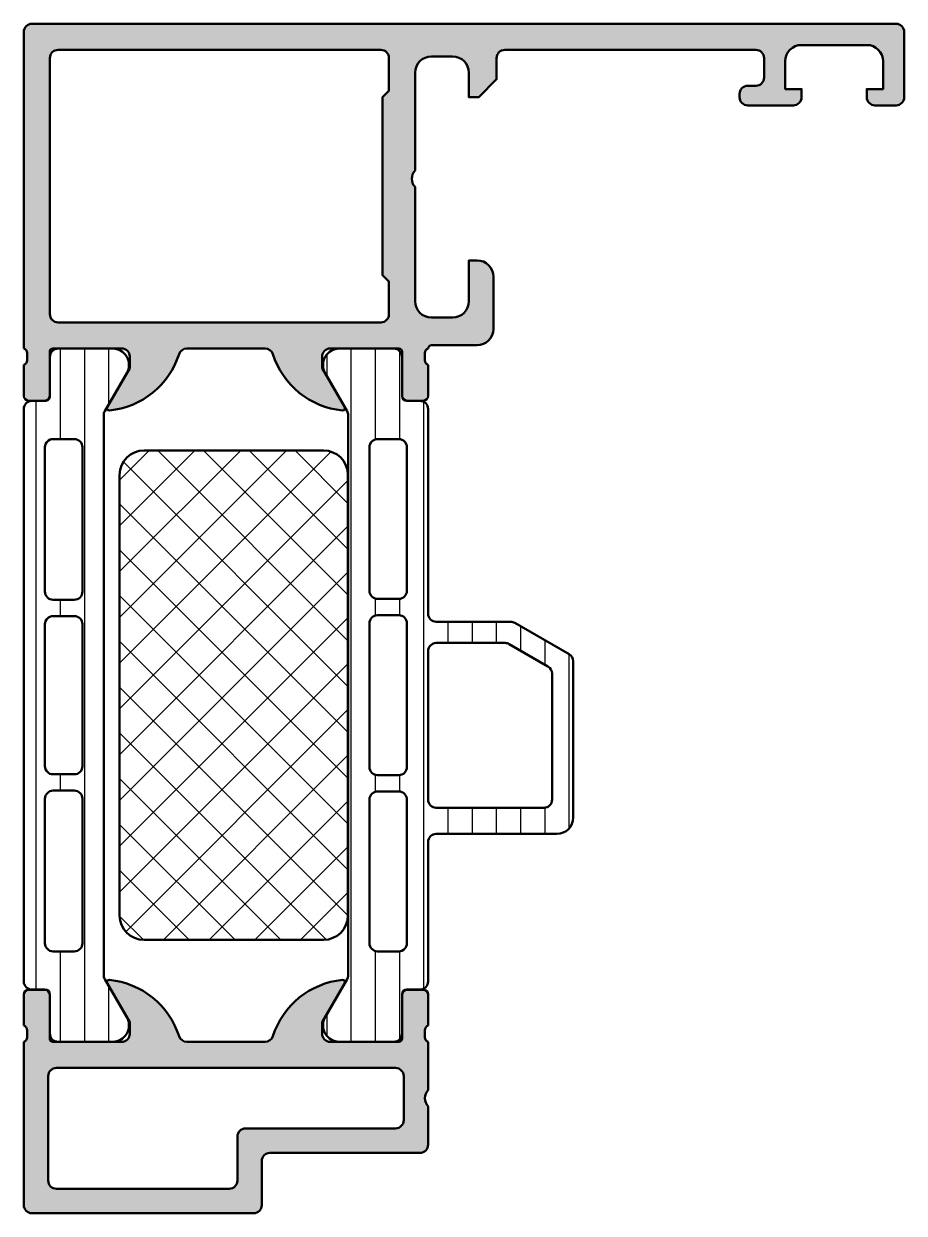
# Model space of a CAD drawing. Extents: x -29 to 25, y 2.1 to 75.
import ezdxf

# ---------------------------------------------------------------- set-up
doc = ezdxf.new("R2010")
doc.units = 0
for name, color, linetype, lineweight in [('0S-Alu contour', 7, 'Continuous', 50), ('0S-Alu hatch', 252, 'Continuous', 25), ('0S-Plastic contour', 254, 'Continuous', 50), ('0S-Plastic hatch', 253, 'Continuous', 25), ('0S-PT contour', 91, 'Continuous', 50), ('0S-PT hatch', 103, 'Continuous', 25)]:
    doc.layers.add(name, color=color, linetype=linetype, lineweight=lineweight)
pattern_1 = [(90, (0, 0), (-1.4859, 0), [])]

# ---------------------------------------------------------------- blocks, each defined once
blk = doc.blocks.new('391760__92F88799_10C6_4FC8_A575_4F458ED07BA4_')
at = {"layer": '0S-Alu hatch'}
h = blk.add_hatch(color=256, dxfattribs=at)
edge = h.paths.add_edge_path()
edge.add_arc((0.5000000000000285, 72.9), 0.5, 90, 180)
edge.add_line((2.84e-14, 72.9), (2.84e-14, 71.6))
edge.add_line((2.84e-14, 71.6), (-1.099999999999965, 70.5))
edge.add_line((-1.099999999999965, 70.5), (-1.699999999999974, 70.5))
edge.add_line((-1.699999999999974, 70.5), (-1.699999999999974, 72))
edge.add_arc((-2.699999999999974, 72), 1, 0, 90)
edge.add_line((-2.699999999999974, 73), (-3.999999999999971, 73))
edge.add_arc((-3.999999999999971, 72), 1, 90, 180)
edge.add_line((-4.999999999999971, 72), (-4.999999999999971, 66))
edge.add_arc((-4.474999999999969, 65.5), 0.7250000000000015, 136.3971810272965, 223.6028189727035)
edge.add_line((-4.999999999999972, 65), (-4.999999999999971, 58))
edge.add_arc((-3.999999999999971, 58), 1, 180, 270)
edge.add_line((-3.999999999999971, 57), (-2.699999999999974, 57))
edge.add_arc((-2.699999999999974, 58), 1, 270, 360)
edge.add_line((-1.699999999999974, 58), (-1.699999999999974, 60.5))
edge.add_line((-1.699999999999974, 60.5), (-1.199999999999967, 60.5))
edge.add_ellipse((-1.19999999999997, 59.5), major_axis=(-1, 0), ratio=1, start_angle=180, end_angle=269.99999999999983, ccw=False)
edge.add_line((-0.1999999999999702, 59.5), (-0.1999999999999673, 56.29999999999999))
edge.add_ellipse((-1.19999999999997, 56.29999999999999), major_axis=(-1.000000000000002, 0), ratio=1, start_angle=90.00000000000023, end_angle=180, ccw=False)
edge.add_line((-1.199999999999967, 55.3), (-3.999999999999971, 55.3))
edge.add_arc((-3.999999999999971, 55.09999999999999), 0.2000000000000028, 90, 180)
edge.add_arc((-4.099999999999969, 54.81715728752537), 0.3000000000000078, 109.4712206344916, 180)
edge.add_line((-4.399999999999977, 54.81715728752537), (-4.39999999999997, 54.38284271247461))
edge.add_arc((-4.099999999999972, 54.38284271247461), 0.2999999999999971, 180, 250.5287793655093)
edge.add_line((-4.199999999999972, 54.1), (-4.199999999999974, 52.20000000000004))
edge.add_ellipse((-4.500000000000011, 52.20000000000003), major_axis=(-0.3000000000000371, 0), ratio=1, start_angle=90.0000000000008, end_angle=180, ccw=False)
edge.add_line((-4.500000000000007, 51.89999999999999), (-5.489999999999923, 51.9))
edge.add_ellipse((-5.489999999999921, 52.20000000000005), major_axis=(-0.3000000000000469, 0), ratio=1, start_angle=0, end_angle=89.99999999999949, ccw=False)
edge.add_line((-5.789999999999968, 52.20000000000005), (-5.78999999999997, 54.9))
edge.add_arc((-5.989999999999966, 54.90000000000001), 0.1999999999999957, 0, 90)
edge.add_line((-5.989999999999966, 55.1), (-10.19999999999996, 55.1))
edge.add_arc((-10.19999999999996, 54.6), 0.5, 90, 180)
edge.add_line((-10.69999999999996, 54.6), (-10.69999999999996, 53.9))
edge.add_line((-10.69999999999996, 53.9), (-9.318504542377596, 51.50717967697246))
edge.add_ellipse((-9.438119784648258, 51.43811978464831), major_axis=(-0.1381197846482973, 0), ratio=1, start_angle=84.37742244920759, end_angle=209.9999999999997, ccw=False)
edge.add_ellipse((-8.96177675882618, 56.27660886184779), major_axis=(-4.999999999999976, 0), ratio=1, start_angle=17.748416356070095, end_angle=84.37742244920679, ccw=False)
edge.add_arc((-14.19999999999996, 54.6), 0.4999999999999984, 17.74841635606872, 89.99999999999898)
edge.add_line((-14.19999999999995, 55.10000000000001), (-18.99999999999999, 55.1))
edge.add_arc((-18.99999999999999, 54.6), 0.5, 90, 162.2515836439297)
edge.add_ellipse((-24.23822324117379, 56.27660886184777), major_axis=(-4.999999999999978, 0), ratio=1, start_angle=95.62257755079338, end_angle=162.2515836439303, ccw=False)
edge.add_ellipse((-23.76188021535168, 51.43811978464831), major_axis=(-0.1381197846483074, 0), ratio=1, start_angle=-29.9999999999975, end_angle=95.62257755078582, ccw=False)
edge.add_line((-23.88149545762235, 51.50717967697246), (-22.49999999999999, 53.9))
edge.add_line((-22.49999999999999, 53.9), (-22.49999999999999, 54.6))
edge.add_arc((-22.99999999999998, 54.6), 0.5, 0, 90)
edge.add_line((-22.99999999999998, 55.1), (-27.20999999999996, 55.1))
edge.add_arc((-27.20999999999996, 54.9), 0.2000000000000028, 90, 180)
edge.add_line((-27.40999999999997, 54.9), (-27.40999999999997, 52.20000000000004))
edge.add_ellipse((-27.71, 52.20000000000003), major_axis=(-0.3000000000000327, 0), ratio=1, start_angle=89.99999999999869, end_angle=180, ccw=False)
edge.add_line((-27.71000000000001, 51.9), (-28.69999999999993, 51.89999999999999))
edge.add_ellipse((-28.69999999999993, 52.20000000000003), major_axis=(-0.3000000000000398, 0), ratio=1, start_angle=0, end_angle=89.99999999999869, ccw=False)
edge.add_line((-28.99999999999997, 52.20000000000003), (-28.99999999999997, 54.1))
edge.add_arc((-29.09999999999996, 54.38284271247461), 0.2999999999999987, 289.4712206344904, 360)
edge.add_line((-28.79999999999997, 54.38284271247461), (-28.79999999999996, 54.81715728752537))
edge.add_arc((-29.09999999999996, 54.81715728752537), 0.3000000000000007, 0, 70.52877936551138)
edge.add_line((-28.99999999999997, 55.1), (-28.99999999999997, 74.5))
edge.add_ellipse((-28.49999999999999, 74.50000000000001), major_axis=(-0.4999999999999858, 0), ratio=1, start_angle=269.9999999999992, end_angle=360, ccw=False)
edge.add_line((-28.49999999999998, 75), (24.50000000000003, 75))
edge.add_ellipse((24.50000000000003, 74.5), major_axis=(-0.5, 0), ratio=1, start_angle=180, end_angle=270.0000000000004, ccw=False)
edge.add_line((25.00000000000003, 74.5), (25.00000000000003, 70.5))
edge.add_ellipse((24.50000000000003, 70.5), major_axis=(-0.4999999999999965, 0), ratio=1, start_angle=89.9999999999996, end_angle=180, ccw=False)
edge.add_line((24.50000000000003, 70), (23.20000000000003, 70))
edge.add_ellipse((23.20000000000003, 70.5), major_axis=(-0.5, 0), ratio=1, start_angle=0, end_angle=90.0000000000004, ccw=False)
edge.add_line((22.70000000000003, 70.5), (22.70000000000003, 71))
edge.add_line((22.70000000000003, 71), (23.70000000000004, 71))
edge.add_line((23.70000000000004, 71), (23.70000000000004, 72.7))
edge.add_arc((22.70000000000004, 72.7), 1, 0, 90)
edge.add_line((22.70000000000004, 73.7), (18.70000000000002, 73.7))
edge.add_arc((18.70000000000002, 72.7), 1, 90, 180)
edge.add_line((17.70000000000002, 72.7), (17.70000000000002, 71))
edge.add_line((17.70000000000002, 71), (18.70000000000003, 71))
edge.add_line((18.70000000000003, 71), (18.70000000000003, 70.5))
edge.add_ellipse((18.20000000000003, 70.5), major_axis=(-0.4999999999999965, 0), ratio=1, start_angle=89.9999999999996, end_angle=180, ccw=False)
edge.add_line((18.20000000000003, 70), (15.40000000000003, 70))
edge.add_ellipse((15.40000000000003, 70.5), major_axis=(-0.5, 0), ratio=1, start_angle=0, end_angle=90.0000000000004, ccw=False)
edge.add_line((14.90000000000003, 70.5), (14.90000000000003, 70.7))
edge.add_ellipse((15.40000000000003, 70.7), major_axis=(-0.4999999999999965, 0), ratio=1, start_angle=269.9999999999996, end_angle=360, ccw=False)
edge.add_line((15.40000000000003, 71.2), (15.90000000000003, 71.2))
edge.add_arc((15.90000000000003, 71.7), 0.5, 270, 360)
edge.add_line((16.40000000000003, 71.7), (16.40000000000003, 72.9))
edge.add_arc((15.90000000000003, 72.9), 0.5, 0, 90)
edge.add_line((15.90000000000003, 73.4), (0.5000000000000285, 73.4))
edge = h.paths.add_edge_path()
edge.add_arc((-7.099999999999969, 72.89999999999999), 0.4999999999999965, 0, 89.99999999999959)
edge.add_line((-7.099999999999965, 73.39999999999999), (-26.89999999999999, 73.39999999999999))
edge.add_arc((-26.89999999999999, 72.89999999999999), 0.5, 90, 180)
edge.add_line((-27.39999999999998, 72.89999999999999), (-27.39999999999998, 57.19999999999998))
edge.add_arc((-26.89999999999997, 57.19999999999999), 0.5000000000000107, 180, 270.0000000000004)
edge.add_line((-26.89999999999996, 56.69999999999999), (-7.099999999999972, 56.69999999999999))
edge.add_arc((-7.099999999999972, 57.19999999999999), 0.5, 270, 360)
edge.add_line((-6.599999999999972, 57.19999999999999), (-6.599999999999972, 59.19999999999999))
edge.add_line((-6.599999999999972, 59.19999999999999), (-6.999999999999971, 59.59999999999999))
edge.add_line((-6.999999999999971, 59.59999999999999), (-6.999999999999971, 70.5))
edge.add_line((-6.999999999999971, 70.5), (-6.599999999999965, 70.9))
edge.add_line((-6.599999999999965, 70.9), (-6.599999999999972, 72.89999999999999))
at = {"layer": '0S-Alu contour', "color": 7}
for points in [[(-28.99999999999997, 55.1), (-28.99999999999997, 74.5)], [(-28.49999999999998, 75), (24.50000000000003, 75)], [(25.00000000000003, 74.5), (25.00000000000003, 70.5)], [(22.70000000000004, 73.7), (18.70000000000002, 73.7)], [(-7.099999999999965, 73.39999999999999), (-26.89999999999999, 73.39999999999999)], [(-2.699999999999974, 73), (-3.999999999999971, 73)], [(15.90000000000003, 73.4), (0.5000000000000285, 73.4)], [(-27.39999999999998, 72.89999999999999), (-27.39999999999998, 57.19999999999998)], [(-6.599999999999972, 57.19999999999999), (-6.599999999999972, 59.19999999999999), (-6.999999999999971, 59.59999999999999), (-6.999999999999971, 70.5), (-6.599999999999965, 70.9), (-6.599999999999972, 72.89999999999999)], [(2.84e-14, 72.9), (2.84e-14, 71.6), (-1.099999999999965, 70.5), (-1.699999999999974, 70.5), (-1.699999999999974, 72)], [(16.40000000000003, 71.7), (16.40000000000003, 72.9)], [(17.70000000000002, 72.7), (17.70000000000002, 71), (18.70000000000003, 71), (18.70000000000003, 70.5)], [(22.70000000000003, 70.5), (22.70000000000003, 71), (23.70000000000004, 71), (23.70000000000004, 72.7)], [(-4.999999999999971, 72), (-4.999999999999971, 66)], [(15.40000000000003, 71.2), (15.90000000000003, 71.2)], [(14.90000000000003, 70.5), (14.90000000000003, 70.7)], [(18.20000000000003, 70), (15.40000000000003, 70)], [(24.50000000000003, 70), (23.20000000000003, 70)], [(-4.999999999999972, 65), (-4.999999999999971, 58)], [(-1.699999999999974, 58), (-1.699999999999974, 60.5), (-1.199999999999967, 60.5)], [(-0.1999999999999702, 59.5), (-0.1999999999999673, 56.29999999999999)], [(-3.999999999999971, 57), (-2.699999999999974, 57)], [(-26.89999999999996, 56.69999999999999), (-7.099999999999972, 56.69999999999999)], [(-28.79999999999997, 54.38284271247461), (-28.79999999999996, 54.81715728752537)], [(-27.40999999999997, 54.9), (-27.40999999999997, 52.20000000000004)], [(-22.99999999999998, 55.1), (-27.20999999999996, 55.1)], [(-14.19999999999995, 55.10000000000001), (-18.99999999999999, 55.1)], [(-5.989999999999966, 55.1), (-10.19999999999996, 55.1)], [(-5.789999999999968, 52.20000000000005), (-5.78999999999997, 54.9)], [(-4.399999999999977, 54.81715728752537), (-4.39999999999997, 54.38284271247461)], [(-1.199999999999967, 55.3), (-3.999999999999971, 55.3)], [(-28.99999999999997, 52.20000000000003), (-28.99999999999997, 54.1)], [(-23.88149545762235, 51.50717967697246), (-22.49999999999999, 53.9), (-22.49999999999999, 54.6)], [(-10.69999999999996, 54.6), (-10.69999999999996, 53.9), (-9.318504542377596, 51.50717967697246)], [(-4.199999999999972, 54.1), (-4.199999999999974, 52.20000000000004)], [(-27.71000000000001, 51.9), (-28.69999999999993, 51.89999999999999)], [(-4.500000000000007, 51.89999999999999), (-5.489999999999923, 51.9)]]:
    blk.add_lwpolyline(points, dxfattribs=at)
at = {"layer": '0S-Alu contour', "color": 7, "extrusion": (0, 0, -1)}
for centre, radius, start, end in [((28.49999999999999, 74.50000000000001), 0.4999999999999858, 0, 90.00000000000081), ((-24.50000000000003, 74.5), 0.5, 89.99999999999959, 180), ((-15.40000000000003, 70.7), 0.4999999999999965, 0, 90.0000000000004), ((-15.40000000000003, 70.5), 0.5, 269.9999999999996, 0), ((-18.20000000000003, 70.5), 0.4999999999999965, 180, 270.0000000000004), ((-23.20000000000003, 70.5), 0.5, 269.9999999999996, 0), ((-24.50000000000003, 70.5), 0.4999999999999965, 180, 270.0000000000004), ((1.19999999999997, 59.5), 1, 90.00000000000017, 180), ((1.19999999999997, 56.29999999999999), 1.000000000000002, 180, 269.9999999999998), ((24.23822324117379, 56.27660886184777), 4.999999999999978, 197.7484163560698, 264.3774224492066), ((8.96177675882618, 56.27660886184779), 4.999999999999976, 275.6225775507933, 342.2515836439299), ((28.69999999999993, 52.20000000000003), 0.3000000000000398, 270.0000000000013, 0), ((27.71, 52.20000000000003), 0.3000000000000327, 180, 270.0000000000013), ((5.489999999999921, 52.20000000000005), 0.3000000000000469, 270.0000000000005, 0), ((4.500000000000011, 52.20000000000003), 0.3000000000000371, 180, 269.9999999999992), ((23.76188021535168, 51.43811978464831), 0.1381197846483074, 264.3774224492142, 29.9999999999975), ((9.438119784648258, 51.43811978464831), 0.1381197846482973, 150.0000000000003, 275.6225775507925)]:
    blk.add_arc(centre, radius, start, end, dxfattribs=at)
at = {"layer": '0S-Alu contour', "color": 7}
for centre, radius, start, end in [((18.70000000000002, 72.7), 1, 90, 180), ((22.70000000000004, 72.7), 1, 0, 90), ((-26.89999999999999, 72.89999999999999), 0.5, 90, 180), ((-7.099999999999969, 72.89999999999999), 0.4999999999999965, 0, 89.99999999999959), ((-3.999999999999971, 72), 1, 90, 180), ((-2.699999999999974, 72), 1, 0, 90), ((0.5000000000000285, 72.9), 0.5, 90, 180), ((15.90000000000003, 72.9), 0.5, 0, 90), ((15.90000000000003, 71.7), 0.5, 270, 0), ((-4.474999999999969, 65.5), 0.7250000000000015, 136.3971810272965, 223.6028189727035), ((-3.999999999999971, 58), 1, 180, 270), ((-2.699999999999974, 58), 1, 270, 0), ((-26.89999999999997, 57.19999999999999), 0.5000000000000107, 180, 270.0000000000004), ((-7.099999999999972, 57.19999999999999), 0.5, 270, 0), ((-29.09999999999996, 54.81715728752537), 0.3000000000000007, 0, 70.52877936551138), ((-27.20999999999996, 54.9), 0.2000000000000028, 90, 180), ((-22.99999999999998, 54.6), 0.5, 0, 90), ((-18.99999999999999, 54.6), 0.5, 90, 162.2515836439297), ((-14.19999999999996, 54.6), 0.4999999999999984, 17.74841635606872, 89.99999999999898), ((-10.19999999999996, 54.6), 0.5, 90, 180), ((-5.989999999999966, 54.90000000000001), 0.1999999999999957, 0, 90), ((-4.099999999999969, 54.81715728752537), 0.3000000000000078, 109.4712206344916, 180), ((-3.999999999999971, 55.09999999999999), 0.2000000000000028, 90, 180), ((-29.09999999999996, 54.38284271247461), 0.2999999999999987, 289.4712206344904, 0), ((-4.099999999999972, 54.38284271247461), 0.2999999999999971, 180, 250.5287793655093)]:
    blk.add_arc(centre, radius, start, end, dxfattribs=at)
blk = doc.blocks.new('278259__84D0E23F_55F8_434D_8415_182458CA3975___7BB95377_7C36_4306_A4EE_1332339F17B2_')
at = {"layer": '0S-Plastic hatch'}
h = blk.add_hatch(dxfattribs=at)
h.set_pattern_fill('ANSI31', color=256, scale=0.4680000000000001, angle=45, style=0)
h.set_pattern_definition(pattern_1)
edge = h.paths.add_edge_path()
edge.add_ellipse((0.8660254037844445, 37.85), major_axis=(-0.5, 0), ratio=1, start_angle=240.00000000000068, end_angle=270.0000000000004, ccw=False)
edge.add_line((1.116025403784441, 38.28301270189222), (4.450000000000002, 36.35814157129579))
edge.add_ellipse((4.200000000000002, 35.92512886940357), major_axis=(-0.5000000000000032, 0), ratio=1, start_angle=180, end_angle=240.00000000000028, ccw=False)
edge.add_line((4.700000000000005, 35.92512886940357), (4.700000000000002, 26.35))
edge.add_ellipse((3.700000000000002, 26.35), major_axis=(-1.000000000000001, 0), ratio=1, start_angle=90, end_angle=180, ccw=False)
edge.add_line((3.700000000000002, 25.35), (-3.699999999999999, 25.35))
edge.add_arc((-3.699999999999999, 24.84999999999999), 0.5000000000000036, 90, 180)
edge.add_line((-4.200000000000002, 24.84999999999999), (-4.200000000000002, 16.31))
edge.add_ellipse((-4.700000000000002, 16.31), major_axis=(-0.5, 0), ratio=1, start_angle=90, end_angle=180, ccw=False)
edge.add_line((-4.700000000000002, 15.81), (-5.500000000000007, 15.81))
edge.add_arc((-5.500000000000006, 15.51), 0.2999999999999971, 90.00000000000018, 180)
edge.add_line((-5.800000000000003, 15.51), (-5.8, 13.11))
edge.add_ellipse((-6.3, 13.11), major_axis=(-0.4999999999999992, 0), ratio=1, start_angle=89.9999999999996, end_angle=180, ccw=False)
edge.add_line((-6.300000000000004, 12.61), (-9.643449007382994, 12.61))
edge.add_ellipse((-9.643449007382994, 13.61), major_axis=(-1, 0), ratio=1, start_angle=-30.000000000000114, end_angle=90, ccw=False)
edge.add_line((-10.50947441116743, 14.11), (-9.166987298107784, 16.43525588832575))
edge.add_arc((-9.600000000000055, 16.68525588832576), 0.5000000000000459, 330.0000000000026, 360)
edge.add_line((-9.100000000000009, 16.68525588832575), (-9.099999999999998, 51.01474411167424))
edge.add_arc((-9.599999999999971, 51.01474411167425), 0.4999999999999752, 0, 30.00000000000064)
edge.add_line((-9.166987298107777, 51.26474411167424), (-10.50947441116742, 53.58999999999999))
edge.add_ellipse((-9.643449007382983, 54.08999999999999), major_axis=(-0.9999999999999989, 0), ratio=1, start_angle=-90, end_angle=30.000000000000227, ccw=False)
edge.add_line((-9.643449007382982, 55.09), (-6.299999999999997, 55.09))
edge.add_ellipse((-6.299999999999997, 54.58999999999999), major_axis=(-0.5, 0), ratio=1, start_angle=180, end_angle=270, ccw=False)
edge.add_line((-5.799999999999997, 54.58999999999999), (-5.799999999999997, 52.18999999999999))
edge.add_arc((-5.49999999999999, 52.19), 0.3000000000000069, 180, 269.9999999999988)
edge.add_line((-5.499999999999996, 51.89), (-4.699999999999999, 51.89))
edge.add_ellipse((-4.699999999999995, 51.38999999999999), major_axis=(-0.5, 0), ratio=1, start_angle=180, end_angle=270.0000000000004, ccw=False)
edge.add_line((-4.199999999999995, 51.39), (-4.199999999999999, 38.85))
edge.add_arc((-3.700000000000004, 38.84999999999999), 0.4999999999999947, 180, 270.0000000000006)
edge.add_line((-3.699999999999999, 38.34999999999999), (0.866025403784441, 38.34999999999999))
edge = h.paths.add_edge_path()
edge.add_arc((2.900000000000002, 35.17457351945706), 0.499999999999998, 0, 59.99999999999992)
edge.add_line((3.150000000000005, 35.60758622134928), (0.7676914536239821, 36.98301270189222))
edge.add_arc((0.5176914536239821, 36.55), 0.5, 60.00000000000028, 90)
edge.add_line((0.5176914536239821, 37.05), (-3.699999999999999, 37.05))
edge.add_arc((-3.699999999999999, 36.55), 0.5, 90, 180)
edge.add_line((-4.199999999999999, 36.55), (-4.199999999999999, 27.45))
edge.add_arc((-3.699999999999999, 27.45), 0.5, 180, 270)
edge.add_line((-3.699999999999999, 26.95), (2.899999999999998, 26.95))
edge.add_arc((2.900000000000002, 27.45), 0.5000000000000009, 269.9999999999996, 360)
edge.add_line((3.400000000000005, 27.45), (3.399999999999999, 35.17457351945706))
edge = h.paths.add_edge_path()
edge.add_line((-5.5, 29.45), (-5.5, 38.25))
edge.add_arc((-6, 38.25), 0.5, 0, 90)
edge.add_line((-6, 38.75), (-7.300000000000004, 38.75))
edge.add_arc((-7.300000000000004, 38.25), 0.5, 90, 180)
edge.add_line((-7.800000000000004, 38.25), (-7.800000000000004, 29.45))
edge.add_arc((-7.300000000000004, 29.45), 0.5, 180, 270)
edge.add_line((-7.300000000000004, 28.94999999999999), (-6, 28.94999999999999))
edge.add_arc((-6, 29.45), 0.5, 270, 360)
edge = h.paths.add_edge_path()
edge.add_arc((-6.000000000000003, 49.05), 0.5, 0, 90)
edge.add_line((-6.000000000000003, 49.55), (-7.300000000000004, 49.55))
edge.add_arc((-7.300000000000004, 49.05), 0.5, 90, 180)
edge.add_line((-7.800000000000004, 49.05), (-7.800000000000004, 40.25))
edge.add_arc((-7.300000000000004, 40.25), 0.5, 180, 270)
edge.add_line((-7.300000000000004, 39.75), (-6, 39.75))
edge.add_arc((-6, 40.25), 0.5, 270, 360)
edge.add_line((-5.5, 40.25), (-5.500000000000003, 49.05))
edge = h.paths.add_edge_path()
edge.add_line((-5.500000000000003, 18.65), (-5.5, 27.45))
edge.add_arc((-6, 27.45), 0.5, 0, 90)
edge.add_line((-6, 27.95), (-7.300000000000004, 27.95))
edge.add_arc((-7.300000000000004, 27.45), 0.5000000000000009, 90, 180)
edge.add_line((-7.800000000000004, 27.45), (-7.800000000000004, 18.65))
edge.add_arc((-7.300000000000004, 18.65), 0.5, 180, 270)
edge.add_line((-7.300000000000004, 18.15), (-6.000000000000003, 18.15))
edge.add_arc((-6.000000000000003, 18.65), 0.5000000000000009, 270, 360)
at = {"layer": '0S-Alu contour', "color": 7}
for points in [[(-7.800000000000004, 49.05), (-7.800000000000004, 40.25)], [(-6.000000000000003, 49.55), (-7.300000000000004, 49.55)], [(-5.5, 40.25), (-5.500000000000003, 49.05)], [(-7.300000000000004, 39.75), (-6, 39.75)], [(-6, 38.75), (-7.300000000000004, 38.75)], [(-7.800000000000004, 38.25), (-7.800000000000004, 29.45)], [(-5.5, 29.45), (-5.5, 38.25)], [(-4.199999999999999, 36.55), (-4.199999999999999, 27.45)], [(0.5176914536239821, 37.05), (-3.699999999999999, 37.05)], [(3.150000000000005, 35.60758622134928), (0.7676914536239821, 36.98301270189222)], [(3.400000000000005, 27.45), (3.399999999999999, 35.17457351945706)], [(-7.300000000000004, 28.94999999999999), (-6, 28.94999999999999)], [(-6, 27.95), (-7.300000000000004, 27.95)], [(-7.800000000000004, 27.45), (-7.800000000000004, 18.65)], [(-5.500000000000003, 18.65), (-5.5, 27.45)], [(-3.699999999999999, 26.95), (2.899999999999998, 26.95)], [(-7.300000000000004, 18.15), (-6.000000000000003, 18.15)]]:
    blk.add_lwpolyline(points, dxfattribs=at)
for centre, radius, start, end in [((-7.300000000000004, 49.05), 0.5, 90, 180), ((-6.000000000000003, 49.05), 0.5, 0, 90), ((-7.300000000000004, 40.25), 0.5, 180, 270), ((-6, 40.25), 0.5, 270, 0), ((-7.300000000000004, 38.25), 0.5, 90, 180), ((-6, 38.25), 0.5, 0, 90), ((-3.699999999999999, 36.55), 0.5, 90, 180), ((0.5176914536239821, 36.55), 0.5, 60.00000000000028, 90), ((2.900000000000002, 35.17457351945706), 0.499999999999998, 0, 59.99999999999992), ((-7.300000000000004, 29.45), 0.5, 180, 270), ((-6, 29.45), 0.5, 270, 0), ((-7.300000000000004, 27.45), 0.5000000000000009, 90, 180), ((-6, 27.45), 0.5, 0, 90), ((-3.699999999999999, 27.45), 0.5, 180, 270), ((2.900000000000002, 27.45), 0.5000000000000009, 269.9999999999996, 0), ((-7.300000000000004, 18.65), 0.5, 180, 270), ((-6.000000000000003, 18.65), 0.5000000000000009, 270, 0)]:
    blk.add_arc(centre, radius, start, end, dxfattribs=at)
at = {"layer": '0S-Plastic contour', "color": 7}
for points in [[(-9.643449007382982, 55.09), (-6.299999999999997, 55.09)], [(-5.799999999999997, 54.58999999999999), (-5.799999999999997, 52.18999999999999)], [(-9.166987298107777, 51.26474411167424), (-10.50947441116742, 53.58999999999999)], [(-5.499999999999996, 51.89), (-4.699999999999999, 51.89)], [(-4.199999999999995, 51.39), (-4.199999999999999, 38.85)], [(-9.100000000000009, 16.68525588832575), (-9.099999999999998, 51.01474411167424)], [(-3.699999999999999, 38.34999999999999), (0.866025403784441, 38.34999999999999)], [(1.116025403784441, 38.28301270189222), (4.450000000000002, 36.35814157129579)], [(4.700000000000005, 35.92512886940357), (4.700000000000002, 26.35)], [(-4.200000000000002, 24.84999999999999), (-4.200000000000002, 16.31)], [(3.700000000000002, 25.35), (-3.699999999999999, 25.35)], [(-10.50947441116743, 14.11), (-9.166987298107784, 16.43525588832575)], [(-5.800000000000003, 15.51), (-5.8, 13.11)], [(-4.700000000000002, 15.81), (-5.500000000000007, 15.81)], [(-6.300000000000004, 12.61), (-9.643449007382994, 12.61)]]:
    blk.add_lwpolyline(points, dxfattribs=at)
at = {"layer": '0S-Plastic contour', "color": 7, "extrusion": (0, 0, -1)}
for centre, radius, start, end in [((9.643449007382983, 54.08999999999999), 0.9999999999999989, 329.9999999999999, 90.0000000000001), ((6.299999999999997, 54.58999999999999), 0.5, 90, 180), ((4.699999999999995, 51.38999999999999), 0.5, 89.99999999999959, 180), ((-0.8660254037844445, 37.85), 0.5, 89.99999999999959, 119.9999999999993), ((-4.200000000000002, 35.92512886940357), 0.5000000000000032, 119.9999999999997, 180), ((-3.700000000000002, 26.35), 1.000000000000001, 180, 270), ((4.700000000000002, 16.31), 0.5, 180, 270), ((9.643449007382994, 13.61), 1, 270, 30.00000000000003), ((6.3, 13.11), 0.4999999999999992, 180, 270.0000000000004)]:
    blk.add_arc(centre, radius, start, end, dxfattribs=at)
at = {"layer": '0S-Plastic contour', "color": 7}
for centre, radius, start, end in [((-5.49999999999999, 52.19), 0.3000000000000069, 180, 269.9999999999988), ((-9.599999999999971, 51.01474411167425), 0.4999999999999752, 0, 30.00000000000064), ((-3.700000000000004, 38.84999999999999), 0.4999999999999947, 180, 270.0000000000006), ((-3.699999999999999, 24.84999999999999), 0.5000000000000036, 90, 180), ((-9.600000000000055, 16.68525588832576), 0.5000000000000459, 330.0000000000026, 0), ((-5.500000000000006, 15.51), 0.2999999999999971, 90.00000000000018, 180)]:
    blk.add_arc(centre, radius, start, end, dxfattribs=at)
blk = doc.blocks.new('480960__A01FBFE8_F719_49F5_B717_89FF36B91313_')
at = {"layer": '0S-PT hatch'}
h = blk.add_hatch(dxfattribs=at)
h.set_pattern_fill('ANSI37', color=256, scale=0.625, angle=90, style=0)
h.set_pattern_definition([(135, (0, 0), (-1.403165018917055, -1.403165018917055), []), (225, (0, 0), (1.403165018917055, -1.403165018917055), [])])
edge = h.paths.add_edge_path()
edge.add_line((-10.62, 48.85), (-21.62, 48.84999999999999))
edge.add_arc((-21.62, 47.34999999999999), 1.5, 90, 180)
edge.add_line((-23.12000000000001, 47.34999999999999), (-23.11999999999999, 20.35))
edge.add_arc((-21.61999999999999, 20.35), 1.5, 180, 270)
edge.add_line((-21.61999999999999, 18.84999999999999), (-10.61999999999999, 18.85))
edge.add_arc((-10.61999999999999, 20.35), 1.5, 270, 360)
edge.add_line((-9.11999999999999, 20.35), (-9.120000000000005, 47.35))
edge.add_arc((-10.62, 47.35), 1.5, 0, 90)
at = {"layer": '0S-PT contour', "color": 7}
for points in [[(-10.62, 48.85), (-21.62, 48.84999999999999)], [(-23.12000000000001, 47.34999999999999), (-23.11999999999999, 20.35)], [(-9.11999999999999, 20.35), (-9.120000000000005, 47.35)], [(-21.61999999999999, 18.84999999999999), (-10.61999999999999, 18.85)]]:
    blk.add_lwpolyline(points, dxfattribs=at)
for centre, start, end in [((-21.62, 47.34999999999999), 90, 180), ((-10.62, 47.35), 0, 90), ((-21.61999999999999, 20.35), 180, 270), ((-10.61999999999999, 20.35), 270, 0)]:
    blk.add_arc(centre, 1.5, start, end, dxfattribs=at)
blk = doc.blocks.new('391770__B9BBD238_203E_4D96_8F84_ABF280AFE1A5_')
at = {"layer": '0S-Alu hatch'}
h = blk.add_hatch(color=256, dxfattribs=at)
edge = h.paths.add_edge_path()
edge.add_arc((-4.100000000000001, 12.88284271247462), 0.3000000000000007, 180, 250.5287793655097)
edge.add_line((-4.199999999999999, 12.6), (-4.199999999999999, 9.650000000000006))
edge.add_arc((-3.675, 9.150000000000006), 0.7249999999999984, 136.3971810272962, 223.6028189727038)
edge.add_line((-4.199999999999998, 8.650000000000006), (-4.199999999999999, 6.299999999999997))
edge.add_ellipse((-4.699999999999998, 6.299999999999996), major_axis=(-0.4999999999999992, 0), ratio=1, start_angle=89.99999999999989, end_angle=180, ccw=False)
edge.add_line((-4.699999999999999, 5.799999999999997), (-13.9, 5.799999999999997))
edge.add_arc((-13.9, 5.299999999999997), 0.5000000000000018, 90.00000000000018, 180)
edge.add_line((-14.4, 5.299999999999997), (-14.4, 2.599999999999994))
edge.add_ellipse((-14.9, 2.599999999999992), major_axis=(-0.5, 0), ratio=1, start_angle=90, end_angle=180, ccw=False)
edge.add_line((-14.9, 2.099999999999992), (-28.5, 2.099999999999994))
edge.add_ellipse((-28.5, 2.599999999999995), major_axis=(-0.5000000000000009, 0), ratio=1, start_angle=0, end_angle=90, ccw=False)
edge.add_line((-29, 2.599999999999994), (-29, 12.59999999999999))
edge.add_arc((-29.1, 12.88284271247461), 0.2999999999999971, 289.4712206344904, 360)
edge.add_line((-28.80000000000001, 12.88284271247461), (-28.80000000000001, 13.31715728752537))
edge.add_arc((-29.1, 13.31715728752537), 0.2999999999999971, 0, 70.52877936550955)
edge.add_line((-29, 13.59999999999999), (-29, 15.49999999999996))
edge.add_ellipse((-28.69999999999997, 15.49999999999996), major_axis=(-0.3000000000000398, 0), ratio=1, start_angle=270, end_angle=360, ccw=False)
edge.add_line((-28.69999999999997, 15.8), (-27.71000000000004, 15.8))
edge.add_ellipse((-27.71000000000004, 15.49999999999996), major_axis=(-0.3000000000000398, 0), ratio=1, start_angle=180, end_angle=270, ccw=False)
edge.add_line((-27.41, 15.49999999999996), (-27.41, 12.8))
edge.add_arc((-27.21, 12.8), 0.2000000000000028, 180, 270)
edge.add_line((-27.21, 12.59999999999999), (-23.00000000000001, 12.59999999999999))
edge.add_arc((-23.00000000000001, 13.09999999999999), 0.5, 270, 360)
edge.add_line((-22.50000000000001, 13.09999999999999), (-22.50000000000001, 13.8))
edge.add_line((-22.50000000000001, 13.8), (-23.88149545762237, 16.19282032302755))
edge.add_ellipse((-23.76188021535171, 16.2618802153517), major_axis=(-0.1381197846482973, 0), ratio=1, start_angle=-95.6225775507923, end_angle=29.999999999999773, ccw=False)
edge.add_ellipse((-24.23822324117383, 11.42339113815218), major_axis=(-5.000000000000012, 0), ratio=1, start_angle=197.7484163560702, end_angle=264.37742244920634, ccw=False)
edge.add_arc((-19.00000000000001, 13.09999999999999), 0.4999999999999972, 197.7484163560696, 270)
edge.add_line((-19.00000000000001, 12.6), (-14.19999999999999, 12.6))
edge.add_arc((-14.19999999999999, 13.1), 0.5000000000000018, 269.9999999999998, 342.2515836439298)
edge.add_ellipse((-8.961776758826195, 11.42339113815221), major_axis=(-4.999999999999985, 0), ratio=1, start_angle=275.62257755079355, end_angle=342.25158364393, ccw=False)
edge.add_ellipse((-9.438119784648299, 16.2618802153517), major_axis=(-0.1381197846482981, 0), ratio=1, start_angle=150.0000000000008, end_angle=275.6225775507916, ccw=False)
edge.add_line((-9.318504542377635, 16.19282032302755), (-10.69999999999999, 13.8))
edge.add_line((-10.69999999999999, 13.8), (-10.69999999999999, 13.1))
edge.add_arc((-10.19999999999999, 13.1), 0.5, 180, 270)
edge.add_line((-10.19999999999999, 12.6), (-5.989999999999998, 12.6))
edge.add_arc((-5.990000000000001, 12.8), 0.1999999999999993, 270.000000000001, 360)
edge.add_line((-5.790000000000002, 12.8), (-5.789999999999995, 15.49999999999996))
edge.add_ellipse((-5.489999999999955, 15.49999999999996), major_axis=(-0.3000000000000398, 0), ratio=1, start_angle=270, end_angle=360, ccw=False)
edge.add_line((-5.489999999999955, 15.8), (-4.500000000000039, 15.8))
edge.add_ellipse((-4.500000000000048, 15.49999999999995), major_axis=(-0.3000000000000487, 0), ratio=1, start_angle=180, end_angle=269.9999999999981, ccw=False)
edge.add_line((-4.2, 15.49999999999996), (-4.199999999999999, 13.6))
edge.add_arc((-4.100000000000001, 13.31715728752538), 0.3000000000000007, 109.4712206344903, 180)
edge.add_line((-4.400000000000002, 13.31715728752538), (-4.400000000000002, 12.88284271247462))
edge = h.paths.add_edge_path()
edge.add_ellipse((-15.4, 6.799999999999997), major_axis=(-0.5, 0), ratio=1, start_angle=270, end_angle=360, ccw=False)
edge.add_line((-15.4, 7.299999999999997), (-6.199999999999999, 7.299999999999997))
edge.add_arc((-6.199999999999999, 7.799999999999997), 0.5, 270, 360)
edge.add_line((-5.699999999999999, 7.799999999999997), (-5.699999999999999, 10.5))
edge.add_arc((-6.199999999999999, 10.5), 0.5, 0, 90)
edge.add_line((-6.199999999999999, 11), (-27.00000000000001, 11))
edge.add_arc((-27.00000000000001, 10.5), 0.4999999999999983, 90, 180)
edge.add_line((-27.50000000000001, 10.5), (-27.5, 4.099999999999994))
edge.add_arc((-27.00000000000001, 4.099999999999994), 0.4999999999999965, 180, 270)
edge.add_line((-27.00000000000001, 3.599999999999997), (-16.4, 3.599999999999994))
edge.add_arc((-16.4, 4.099999999999994), 0.5000000000000018, 270, 360)
edge.add_line((-15.9, 4.099999999999994), (-15.9, 6.799999999999997))
at = {"layer": '0S-Alu contour', "color": 7}
for points in [[(-22.50000000000001, 13.09999999999999), (-22.50000000000001, 13.8), (-23.88149545762237, 16.19282032302755)], [(-9.318504542377635, 16.19282032302755), (-10.69999999999999, 13.8), (-10.69999999999999, 13.1)], [(-29, 13.59999999999999), (-29, 15.49999999999996)], [(-28.69999999999997, 15.8), (-27.71000000000004, 15.8)], [(-27.41, 15.49999999999996), (-27.41, 12.8)], [(-5.790000000000002, 12.8), (-5.789999999999995, 15.49999999999996)], [(-5.489999999999955, 15.8), (-4.500000000000039, 15.8)], [(-4.2, 15.49999999999996), (-4.199999999999999, 13.6)], [(-28.80000000000001, 12.88284271247461), (-28.80000000000001, 13.31715728752537)], [(-4.400000000000002, 13.31715728752538), (-4.400000000000002, 12.88284271247462)], [(-29, 2.599999999999994), (-29, 12.59999999999999)], [(-27.21, 12.59999999999999), (-23.00000000000001, 12.59999999999999)], [(-19.00000000000001, 12.6), (-14.19999999999999, 12.6)], [(-10.19999999999999, 12.6), (-5.989999999999998, 12.6)], [(-4.199999999999999, 12.6), (-4.199999999999999, 9.650000000000006)], [(-6.199999999999999, 11), (-27.00000000000001, 11)], [(-27.50000000000001, 10.5), (-27.5, 4.099999999999994)], [(-5.699999999999999, 7.799999999999997), (-5.699999999999999, 10.5)], [(-4.199999999999998, 8.650000000000006), (-4.199999999999999, 6.299999999999997)], [(-15.4, 7.299999999999997), (-6.199999999999999, 7.299999999999997)], [(-15.9, 4.099999999999994), (-15.9, 6.799999999999997)], [(-14.4, 5.299999999999997), (-14.4, 2.599999999999994)], [(-4.699999999999999, 5.799999999999997), (-13.9, 5.799999999999997)], [(-27.00000000000001, 3.599999999999997), (-16.4, 3.599999999999994)], [(-14.9, 2.099999999999992), (-28.5, 2.099999999999994)]]:
    blk.add_lwpolyline(points, dxfattribs=at)
at = {"layer": '0S-Alu contour', "color": 7, "extrusion": (0, 0, -1)}
for centre, radius, start, end in [((23.76188021535171, 16.2618802153517), 0.1381197846482973, 330.0000000000003, 95.62257755079234), ((24.23822324117383, 11.42339113815218), 5.000000000000012, 95.62257755079365, 162.2515836439298), ((8.961776758826195, 11.42339113815221), 4.999999999999985, 17.74841635606997, 84.37742244920646), ((9.438119784648299, 16.2618802153517), 0.1381197846482981, 84.3774224492084, 209.9999999999993), ((28.69999999999997, 15.49999999999996), 0.3000000000000398, 0, 90), ((27.71000000000004, 15.49999999999996), 0.3000000000000398, 90, 180), ((5.489999999999955, 15.49999999999996), 0.3000000000000398, 0, 90), ((4.500000000000048, 15.49999999999995), 0.3000000000000487, 90.00000000000188, 180), ((15.4, 6.799999999999997), 0.5, 0, 90), ((4.699999999999998, 6.299999999999996), 0.4999999999999992, 180, 270.0000000000001), ((28.5, 2.599999999999995), 0.5000000000000009, 270, 0), ((14.9, 2.599999999999992), 0.5, 180, 270)]:
    blk.add_arc(centre, radius, start, end, dxfattribs=at)
at = {"layer": '0S-Alu contour', "color": 7}
for centre, radius, start, end in [((-29.1, 13.31715728752537), 0.2999999999999971, 0, 70.52877936550955), ((-4.100000000000001, 13.31715728752538), 0.3000000000000007, 109.4712206344903, 180), ((-29.1, 12.88284271247461), 0.2999999999999971, 289.4712206344904, 0), ((-27.21, 12.8), 0.2000000000000028, 180, 270), ((-23.00000000000001, 13.09999999999999), 0.5, 270, 0), ((-19.00000000000001, 13.09999999999999), 0.4999999999999972, 197.7484163560696, 270), ((-14.19999999999999, 13.1), 0.5000000000000018, 269.9999999999998, 342.2515836439298), ((-10.19999999999999, 13.1), 0.5, 180, 270), ((-5.990000000000001, 12.8), 0.1999999999999993, 270.000000000001, 0), ((-4.100000000000001, 12.88284271247462), 0.3000000000000007, 180, 250.5287793655097), ((-27.00000000000001, 10.5), 0.4999999999999983, 90, 180), ((-6.199999999999999, 10.5), 0.5, 0, 90), ((-3.675, 9.150000000000006), 0.7249999999999984, 136.3971810272962, 223.6028189727038), ((-6.199999999999999, 7.799999999999997), 0.5, 270, 0), ((-13.9, 5.299999999999997), 0.5000000000000018, 90.00000000000018, 180), ((-27.00000000000001, 4.099999999999994), 0.4999999999999965, 180, 270), ((-16.4, 4.099999999999994), 0.5000000000000018, 270, 0)]:
    blk.add_arc(centre, radius, start, end, dxfattribs=at)
blk = doc.blocks.new('278259__AB7D58DA_D5F5_489F_AC1E_6FC4A1583C9D___F00CF0B0_1CD9_4C83_8EA5_6787C662CF2E_')
at = {"layer": '0S-Plastic hatch'}
h = blk.add_hatch(dxfattribs=at)
h.set_pattern_fill('ANSI31', color=256, scale=0.4680000000000001, angle=45, style=0)
h.set_pattern_definition(pattern_1)
edge = h.paths.add_edge_path()
edge.add_line((-28.99999999999997, 16.31), (-28.99999999999998, 51.39))
edge.add_ellipse((-28.49999999999997, 51.39), major_axis=(-0.5000000000000071, 0), ratio=1, start_angle=270, end_angle=360, ccw=False)
edge.add_line((-28.49999999999997, 51.89), (-27.69999999999998, 51.89))
edge.add_arc((-27.69999999999997, 52.19), 0.29999999999999, 269.9999999999993, 360)
edge.add_line((-27.39999999999998, 52.19), (-27.39999999999998, 54.59000000000001))
edge.add_ellipse((-26.89999999999998, 54.59000000000002), major_axis=(-0.4999999999999965, 0), ratio=1, start_angle=269.9999999999992, end_angle=360, ccw=False)
edge.add_line((-26.89999999999998, 55.09000000000002), (-23.54999999999998, 55.09000000000001))
edge.add_ellipse((-23.54999999999999, 54.09), major_axis=(-1.000000000000007, 0), ratio=1, start_angle=149.9999999999999, end_angle=269.9999999999996, ccw=False)
edge.add_line((-22.68397459621555, 53.58999999999999), (-24.03301270189219, 51.25339745962158))
edge.add_arc((-23.59999999999997, 51.00339745962156), 0.5000000000000081, 149.9999999999987, 180)
edge.add_line((-24.09999999999998, 51.00339745962156), (-24.09999999999997, 16.69660254037843))
edge.add_arc((-23.59999999999999, 16.69660254037843), 0.4999999999999787, 180, 210.0000000000013)
edge.add_line((-24.03301270189218, 16.44660254037843), (-22.68397459621553, 14.10999999999999))
edge.add_ellipse((-23.54999999999998, 13.60999999999999), major_axis=(-1.000000000000006, 0), ratio=1, start_angle=89.99999999999977, end_angle=209.9999999999996, ccw=False)
edge.add_line((-23.54999999999998, 12.60999999999999), (-26.89999999999997, 12.60999999999999))
edge.add_ellipse((-26.89999999999997, 13.10999999999999), major_axis=(-0.5, 0), ratio=1, start_angle=0, end_angle=90.0000000000004, ccw=False)
edge.add_line((-27.39999999999997, 13.10999999999999), (-27.39999999999997, 15.51))
edge.add_arc((-27.69999999999998, 15.51), 0.3000000000000114, 0, 90)
edge.add_line((-27.69999999999998, 15.81000000000001), (-28.49999999999997, 15.80999999999999))
edge.add_ellipse((-28.49999999999996, 16.31), major_axis=(-0.5000000000000071, 0), ratio=1, start_angle=0, end_angle=89.9999999999996, ccw=False)
edge = h.paths.add_edge_path()
edge.add_line((-25.39999999999997, 40.2), (-25.39999999999997, 49.05000000000001))
edge.add_arc((-25.89999999999998, 49.05000000000001), 0.5, 0, 90)
edge.add_line((-25.89999999999998, 49.55), (-27.19999999999997, 49.55))
edge.add_arc((-27.19999999999997, 49.05000000000001), 0.5, 89.99999999999959, 180)
edge.add_line((-27.69999999999998, 49.05000000000001), (-27.69999999999998, 40.2))
edge.add_arc((-27.19999999999997, 40.2), 0.5, 180, 270)
edge.add_line((-27.19999999999997, 39.7), (-25.89999999999998, 39.7))
edge.add_arc((-25.89999999999998, 40.2), 0.5, 270, 360)
edge = h.paths.add_edge_path()
edge.add_line((-25.39999999999997, 18.65), (-25.39999999999997, 27.5))
edge.add_arc((-25.89999999999998, 27.5), 0.5, 0, 90)
edge.add_line((-25.89999999999998, 28), (-27.19999999999997, 28))
edge.add_arc((-27.19999999999997, 27.5), 0.5, 90, 180)
edge.add_line((-27.69999999999998, 27.5), (-27.69999999999997, 18.65))
edge.add_arc((-27.19999999999997, 18.65), 0.5, 180, 270)
edge.add_line((-27.19999999999997, 18.15), (-25.89999999999998, 18.15))
edge.add_arc((-25.89999999999998, 18.65), 0.5, 270, 360)
edge = h.paths.add_edge_path()
edge.add_line((-25.39999999999997, 29.5), (-25.39999999999997, 38.2))
edge.add_arc((-25.89999999999998, 38.2), 0.5, 0, 90)
edge.add_line((-25.89999999999998, 38.7), (-27.19999999999997, 38.7))
edge.add_arc((-27.19999999999997, 38.2), 0.5, 90, 180)
edge.add_line((-27.69999999999998, 38.2), (-27.69999999999998, 29.5))
edge.add_arc((-27.19999999999997, 29.5), 0.5, 180, 270)
edge.add_line((-27.19999999999997, 29), (-25.89999999999998, 29))
edge.add_arc((-25.89999999999998, 29.5), 0.5, 270, 360)
at = {"layer": '0S-Alu contour', "color": 7}
for points in [[(-27.69999999999998, 49.05000000000001), (-27.69999999999998, 40.2)], [(-25.89999999999998, 49.55), (-27.19999999999997, 49.55)], [(-25.39999999999997, 40.2), (-25.39999999999997, 49.05000000000001)], [(-27.19999999999997, 39.7), (-25.89999999999998, 39.7)], [(-25.89999999999998, 38.7), (-27.19999999999997, 38.7)], [(-27.69999999999998, 38.2), (-27.69999999999998, 29.5)], [(-25.39999999999997, 29.5), (-25.39999999999997, 38.2)], [(-27.19999999999997, 29), (-25.89999999999998, 29)], [(-25.89999999999998, 28), (-27.19999999999997, 28)], [(-27.69999999999998, 27.5), (-27.69999999999997, 18.65)], [(-25.39999999999997, 18.65), (-25.39999999999997, 27.5)], [(-27.19999999999997, 18.15), (-25.89999999999998, 18.15)]]:
    blk.add_lwpolyline(points, dxfattribs=at)
for centre, start, end in [((-27.19999999999997, 49.05000000000001), 89.99999999999959, 180), ((-25.89999999999998, 49.05000000000001), 0, 90), ((-27.19999999999997, 40.2), 180, 270), ((-25.89999999999998, 40.2), 270, 0), ((-27.19999999999997, 38.2), 90, 180), ((-25.89999999999998, 38.2), 0, 90), ((-27.19999999999997, 29.5), 180, 270), ((-25.89999999999998, 29.5), 270, 0), ((-27.19999999999997, 27.5), 90, 180), ((-25.89999999999998, 27.5), 0, 90), ((-27.19999999999997, 18.65), 180, 270), ((-25.89999999999998, 18.65), 270, 0)]:
    blk.add_arc(centre, 0.5, start, end, dxfattribs=at)
at = {"layer": '0S-Plastic contour', "color": 7}
for points in [[(-26.89999999999998, 55.09000000000002), (-23.54999999999998, 55.09000000000001)], [(-27.39999999999998, 52.19), (-27.39999999999998, 54.59000000000001)], [(-22.68397459621555, 53.58999999999999), (-24.03301270189219, 51.25339745962158)], [(-28.49999999999997, 51.89), (-27.69999999999998, 51.89)], [(-28.99999999999997, 16.31), (-28.99999999999998, 51.39)], [(-24.09999999999998, 51.00339745962156), (-24.09999999999997, 16.69660254037843)], [(-24.03301270189218, 16.44660254037843), (-22.68397459621553, 14.10999999999999)], [(-27.69999999999998, 15.81000000000001), (-28.49999999999997, 15.80999999999999)], [(-27.39999999999997, 13.10999999999999), (-27.39999999999997, 15.51)], [(-23.54999999999998, 12.60999999999999), (-26.89999999999997, 12.60999999999999)]]:
    blk.add_lwpolyline(points, dxfattribs=at)
at = {"layer": '0S-Plastic contour', "color": 7, "extrusion": (0, 0, -1)}
for centre, radius, start, end in [((26.89999999999998, 54.59000000000002), 0.4999999999999965, 0, 90.00000000000081), ((23.54999999999999, 54.09), 1.000000000000007, 90.0000000000004, 210.0000000000002), ((28.49999999999997, 51.39), 0.5000000000000071, 0, 90), ((28.49999999999996, 16.31), 0.5000000000000071, 270.0000000000004, 0), ((23.54999999999998, 13.60999999999999), 1.000000000000006, 150.0000000000004, 270.0000000000002), ((26.89999999999997, 13.10999999999999), 0.5, 269.9999999999996, 0)]:
    blk.add_arc(centre, radius, start, end, dxfattribs=at)
at = {"layer": '0S-Plastic contour', "color": 7}
for centre, radius, start, end in [((-27.69999999999997, 52.19), 0.29999999999999, 269.9999999999993, 0), ((-23.59999999999997, 51.00339745962156), 0.5000000000000081, 149.9999999999987, 180), ((-23.59999999999999, 16.69660254037843), 0.4999999999999787, 180, 210.0000000000013), ((-27.69999999999998, 15.51), 0.3000000000000114, 0, 90)]:
    blk.add_arc(centre, radius, start, end, dxfattribs=at)
blk = doc.blocks.new('480960__162DCA65_CD86_47D7_95D0_3415B90FBE81_')
at = {"layer": '0S-Alu contour', "color": 7}
for name in ['391760__92F88799_10C6_4FC8_A575_4F458ED07BA4_', '391770__B9BBD238_203E_4D96_8F84_ABF280AFE1A5_']:
    blk.add_blockref(name, (0, 0), dxfattribs=at)
at = {"layer": '0S-Plastic contour', "color": 7}
for name in ['278259__AB7D58DA_D5F5_489F_AC1E_6FC4A1583C9D___F00CF0B0_1CD9_4C83_8EA5_6787C662CF2E_', '278259__84D0E23F_55F8_434D_8415_182458CA3975___7BB95377_7C36_4306_A4EE_1332339F17B2_']:
    blk.add_blockref(name, (0, 0), dxfattribs=at)
at = {"layer": '0S-PT contour', "color": 7}
blk.add_blockref('480960__A01FBFE8_F719_49F5_B717_89FF36B91313_', (0, 0), dxfattribs=at)

msp = doc.modelspace()

# ---------------------------------------------------------------- block references
at = {"layer": '0S-Alu contour', "color": 7}
msp.add_blockref('480960__162DCA65_CD86_47D7_95D0_3415B90FBE81_', (0, 0), dxfattribs=at)

doc.saveas('drawing.dxf')
